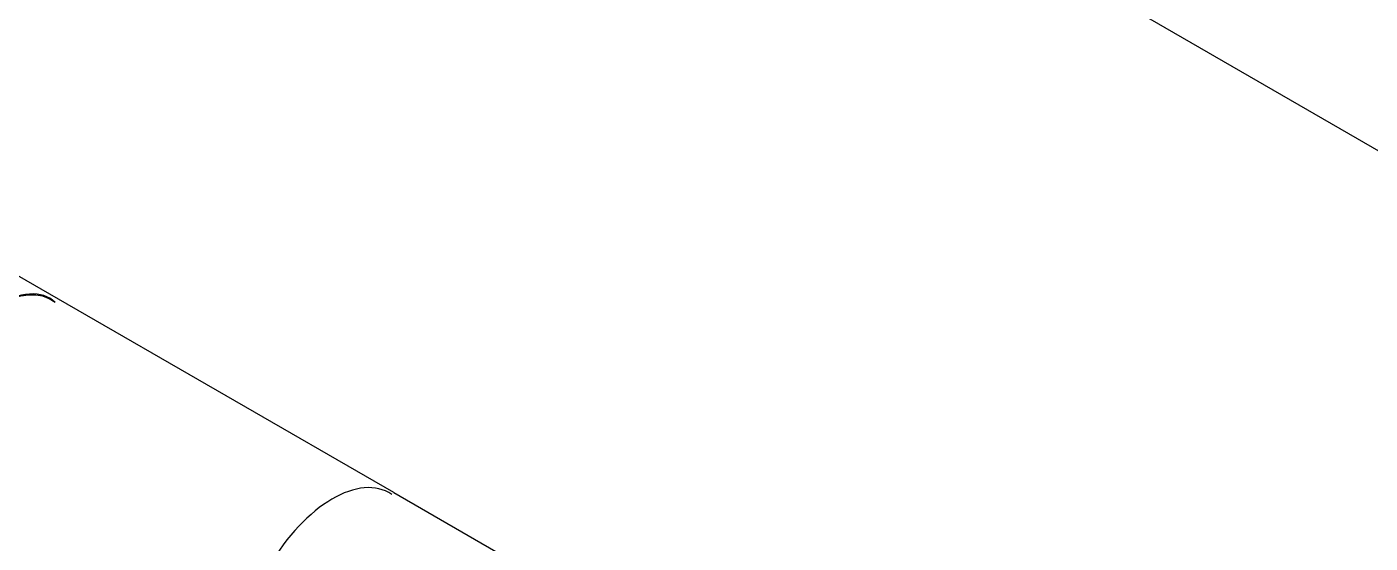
# Model space of a CAD drawing. Header units: millimetres. Extents: x 0.3 to 33.8, y 15.5 to 37.1.
# Drawn here: x 9.152 to 11.067, y 27.785 to 28.522 of the extents above; entities that cross this region are included whole.
import ezdxf

# ---------------------------------------------------------------- set-up
doc = ezdxf.new("R2010")
doc.units = ezdxf.units.MM

# ---------------------------------------------------------------- blocks, each defined once
blk = doc.blocks.new('60298_1')
at = {"transparency": 33554687}
for points in [[(8.782, 29.6713), (11.0826, 28.3431)], [(9.1967, 28.1334), (7.9439, 28.8569)], [(9.6749, 27.8576), (9.1967, 28.1334)], [(9.6749, 27.8576), (9.993, 27.6738)]]:
    blk.add_lwpolyline(points, dxfattribs=at)
blk.add_open_spline([(9.1921, 28.1287), (9.1739, 28.1471), (9.1422, 28.1439), (9.1043, 28.1236)], degree=3, dxfattribs=at)
for points in [[(9.1921, 28.1287), (9.1488, 28.1616), (9.0703, 28.1163), (9.0216, 28.0306), (8.9986, 27.9921), (8.9856, 27.948), (8.9855, 27.9067)], [(9.6723, 27.855), (9.6267, 27.8857), (9.5483, 27.8404), (9.4967, 27.7518), (9.4766, 27.7162), (9.4635, 27.6721), (9.4606, 27.633)], [(9.6723, 27.855), (9.6267, 27.8857), (9.5483, 27.8404), (9.4967, 27.7518), (9.4515, 27.6728), (9.4515, 27.5822), (9.4967, 27.5504)]]:
    blk.add_open_spline(points, degree=3, knots=[0, 0, 0, 0, 1, 1, 1, 2, 2, 2, 2], dxfattribs=at)

msp = doc.modelspace()

# ---------------------------------------------------------------- block references
msp.add_blockref('60298_1', (0, 0))

doc.saveas('drawing.dxf')
